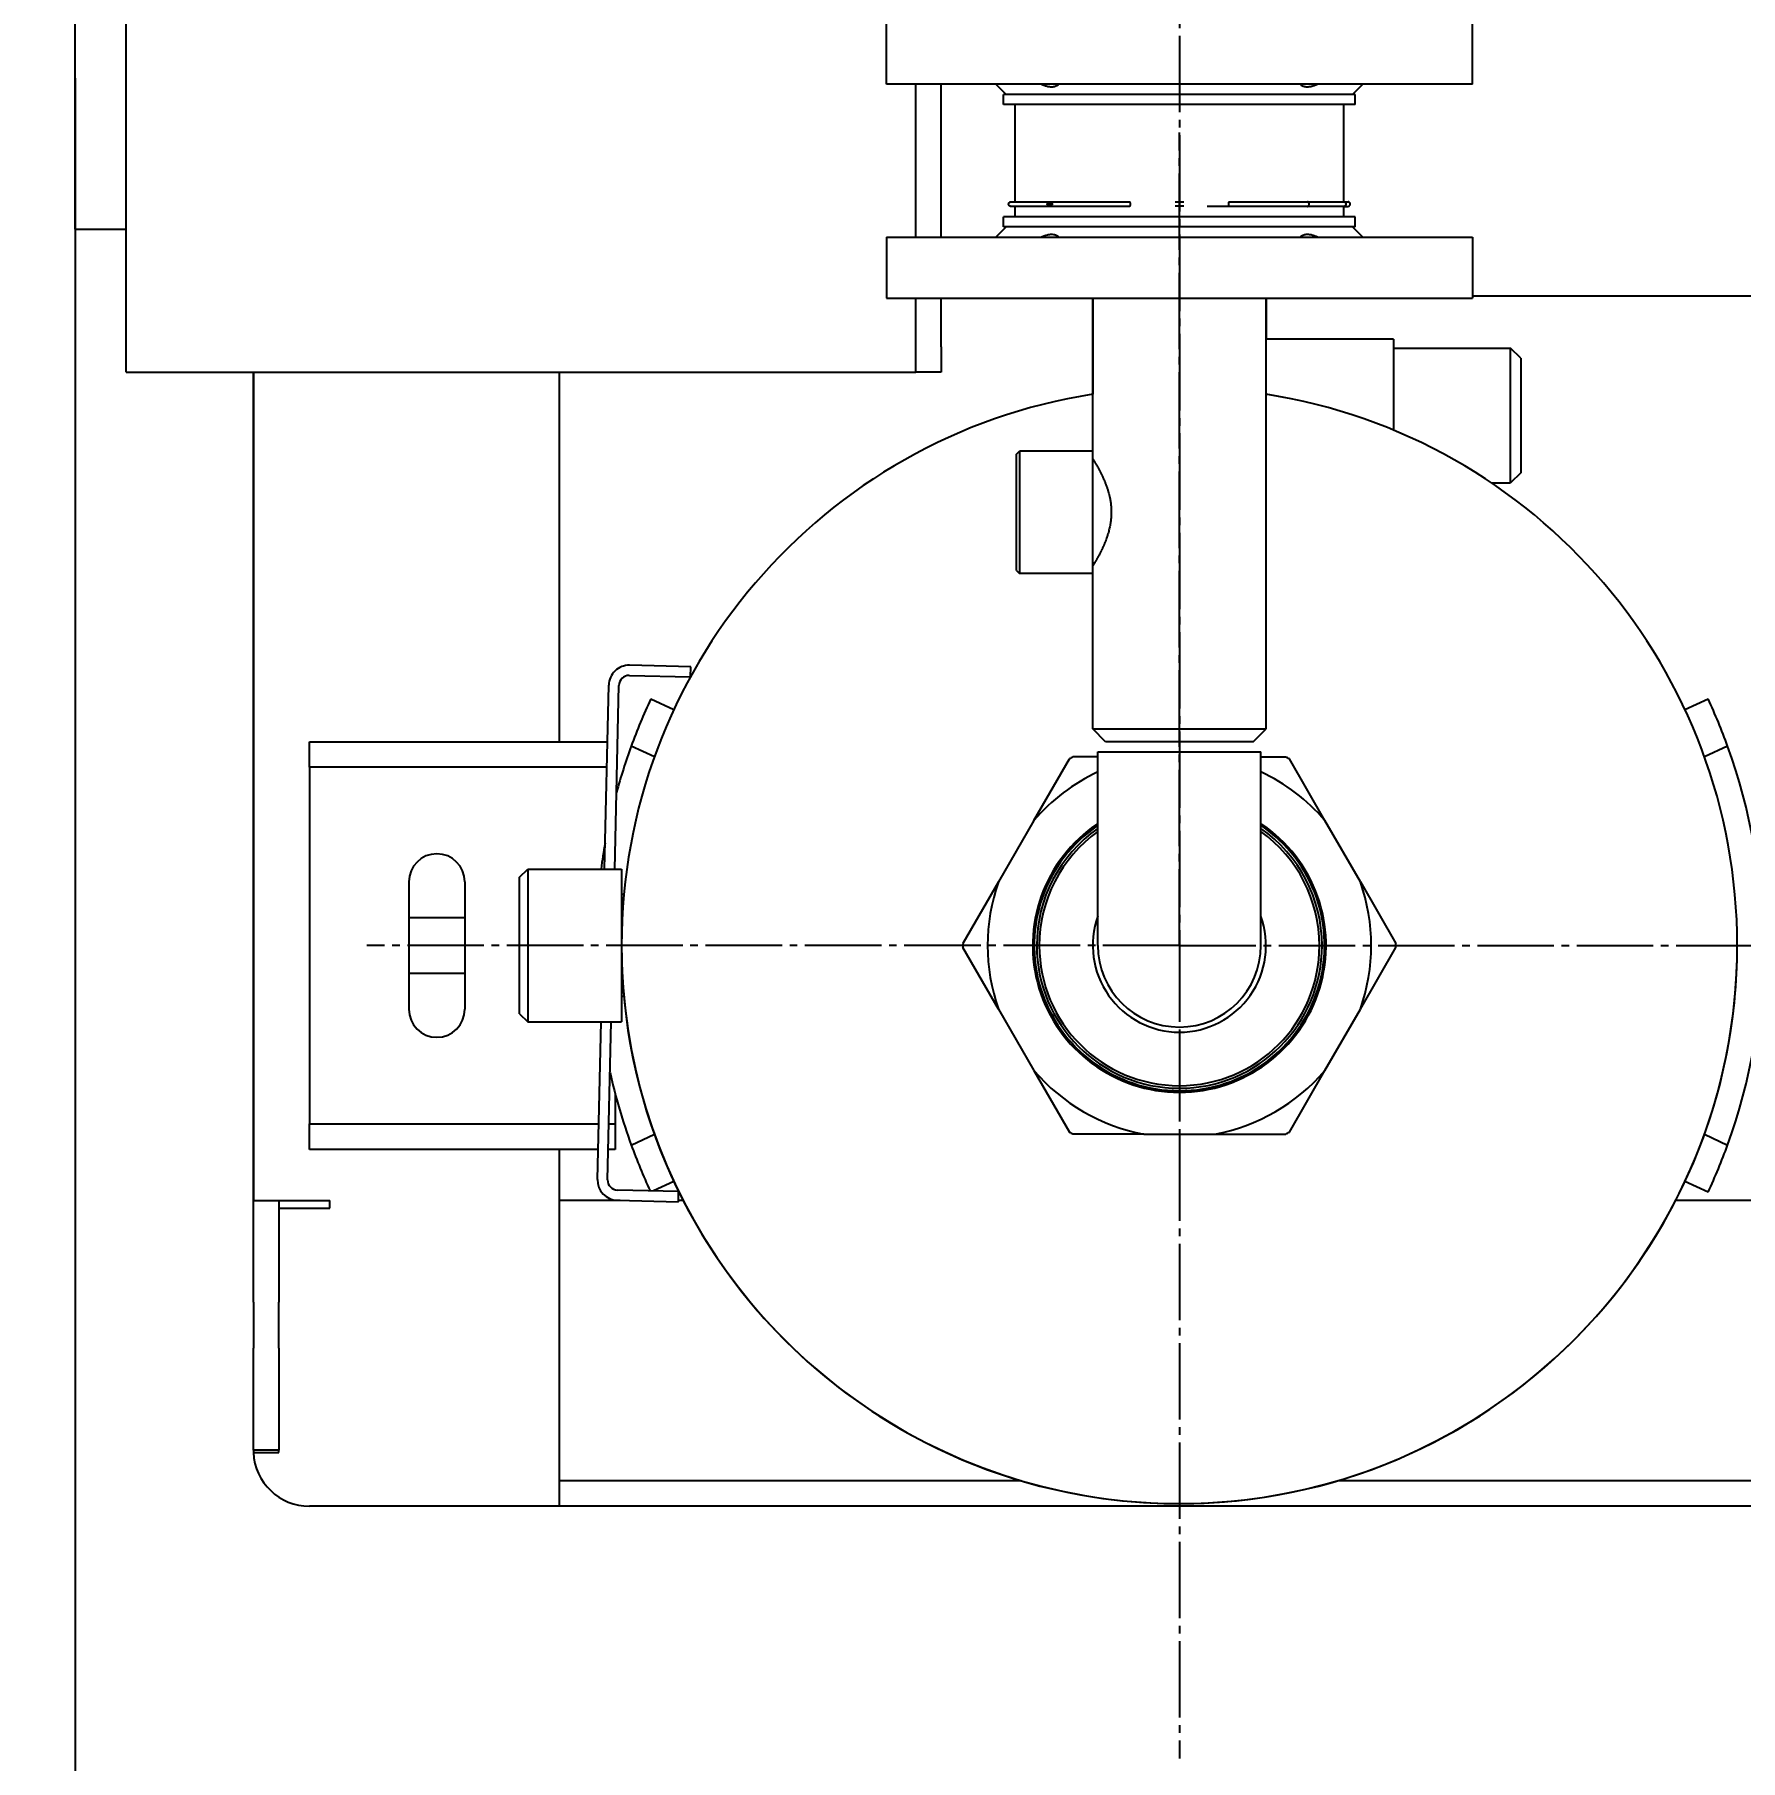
# Model space of a CAD drawing. Header units: millimetres. Extents: x 3795014 to 4300160, y 3869364 to 4016788.
# Drawn here: x 3878250 to 3878584.9, y 4009792.7 to 4010131.3 of the extents above; entities that cross this region are included whole.
import ezdxf

# ---------------------------------------------------------------- set-up
doc = ezdxf.new("R2010")
doc.units = ezdxf.units.MM
doc.linetypes.add('K5LT_AXLED', pattern=[19.5, 15, -1.5, 1.5, -1.5])
doc.linetypes.add('K5LT_BASIC', pattern=[0])
doc.layers.get('Defpoints').update_dxf_attribs({"color": 3})
doc.layers.add('размеры', color=7, linetype='Continuous', lineweight=18)
doc.layers.add('Системный слой', color=7, linetype='Continuous')
doc.styles.add('ВНИПИТЕКСТ', font='isocpeui.ttf')
doc.styles.add('ГОСТ 2.304', font='isocpeur.ttf')
doc.dimstyles.new('СПДС$0', dxfattribs={"dimscale": 100, "dimtxt": 2.5, "dimasz": 2.5, "dimexe": 1.25, "dimexo": 0.004, "dimgap": 1, "dimtad": 1, "dimdec": 0, "dimtxsty": 'ВНИПИТЕКСТ', "dimblk": 'OBLIQUE', "dimcen": 0, "dimdle": 1.25, "dimclrd": 256, "dimclre": 256, "dimclrt": 256, "dimadec": 0, "dimazin": 2, "dimtfac": 1, "dimtdec": 0, "dimtmove": 1, "dimatfit": 3, "dimldrblk": 'NONE', "dimfxl": 1, "dimlwd": -1, "dimlwe": -1, "dimarcsym": 0})

# ---------------------------------------------------------------- blocks, each defined once
blk = doc.blocks.new('_Oblique')
at = {"color": 0, "linetype": 'ByBlock', "lineweight": -2}
blk.add_line((-0.5, -0.5), (0.5, 0.5), dxfattribs=at)
blk = doc.blocks.new('*D123')
at = {"layer": 'Defpoints', "color": 0, "lineweight": 20, "transparency": 16777216}
for p in [(3877757.96, 4010215.33), (3878257.96, 4010154), (3877757.96, 4009038.32)]:
    blk.add_point(p, dxfattribs=at)
at = {"layer": 'размеры', "color": 0, "lineweight": -2, "transparency": 16777216}
for p, q in [((3877757.96, 4010184.08), (3877757.96, 4008975.82)), ((3878257.96, 4010122.75), (3878257.96, 4008975.82)), ((3878357.96, 4009038.32), (3877657.96, 4009038.32))]:
    blk.add_line(p, q, dxfattribs=at)
at = {"layer": 'размеры', "color": 0, "lineweight": -2, "transparency": 16777216, "xscale": 125, "yscale": 125, "zscale": 125, "rotation": 180}
blk.add_blockref('_Oblique', (3877757.96, 4009038.32), dxfattribs=at)
at = {"layer": 'размеры', "color": 0, "lineweight": -2, "transparency": 16777216, "xscale": 125, "yscale": 125, "zscale": 125}
blk.add_blockref('_Oblique', (3878257.96, 4009038.32), dxfattribs=at)
at = {"layer": 'размеры', "color": 0, "transparency": 16777216, "insert": (3878007.96, 4009132.07), "char_height": 125, "attachment_point": 5, "style": 'ГОСТ 2.304'}
blk.add_mtext('\\A1;500', dxfattribs=at)

msp = doc.modelspace()

# ---------------------------------------------------------------- linework, layer by layer
at = {"layer": 'Системный слой', "linetype": 'K5LT_AXLED'}
for p, q in [((3878474.72, 4010462.59), (3878474.72, 4009902.59)), ((3878474.72, 4009952.59), (3878474.72, 4010112.09)), ((3878474.72, 4009952.59), (3878315.22, 4009952.59)), ((3878474.72, 4009952.59), (3878474.72, 4009793.09)), ((3878474.72, 4009952.59), (3878634.22, 4009952.59))]:
    msp.add_line(p, q, dxfattribs=at)
at = {"layer": 'Системный слой', "linetype": 'K5LT_BASIC'}
for p, q in [((3878267.96, 4010065.09), (3878267.96, 4010350.09)), ((3878257.96, 4010093.13), (3878257.96, 4010307.9)), ((3878417.22, 4010121.59), (3878417.22, 4010133.59)), ((3878532.22, 4010121.59), (3878532.22, 4010133.59)), ((3878515.38, 4010121.59), (3878417.22, 4010121.59)), ((3878422.96, 4010091.59), (3878422.96, 4010121.59)), ((3878422.96, 4010091.59), (3878422.96, 4010121.59)), ((3878427.96, 4010091.59), (3878427.96, 4010121.59)), ((3878440.72, 4010119.59), (3878438.72, 4010121.59)), ((3878508.72, 4010119.59), (3878510.72, 4010121.59)), ((3878532.22, 4010121.59), (3878515.38, 4010121.59)), ((3878509.22, 4010119.59), (3878440.22, 4010119.59)), ((3878440.22, 4010117.59), (3878440.22, 4010119.59)), ((3878509.22, 4010117.59), (3878509.22, 4010119.59)), ((3878509.22, 4010117.59), (3878440.22, 4010117.59)), ((3878442.47, 4010098.51), (3878442.47, 4010117.59)), ((3878506.97, 4010098.51), (3878506.97, 4010117.59)), ((3878441.62, 4010098.51), (3878442.42, 4010098.51)), ((3878441.77, 4010097.62), (3878441.64, 4010097.62)), ((3878441.64, 4010097.62), (3878441.64, 4010097.62)), ((3878441.77, 4010097.62), (3878441.64, 4010097.62)), ((3878442.44, 4010097.62), (3878441.65, 4010097.62)), ((3878442.42, 4010098.51), (3878459.78, 4010098.51)), ((3878442.44, 4010097.62), (3878442.44, 4010097.62)), ((3878449.57, 4010097.62), (3878442.44, 4010097.62)), ((3878442.47, 4010095.59), (3878442.47, 4010097.62)), ((3878443.06, 4010098.51), (3878443.13, 4010098.51)), ((3878459.79, 4010097.62), (3878449.57, 4010097.62)), ((3878457.96, 4010098.51), (3878459.78, 4010098.51)), ((3878459.78, 4010098.51), (3878464.95, 4010098.51)), ((3878464.94, 4010097.62), (3878459.79, 4010097.62)), ((3878459.79, 4010097.62), (3878459.79, 4010097.62)), ((3878473.86, 4010098.51), (3878475.59, 4010098.51)), ((3878475.59, 4010097.64), (3878473.86, 4010097.64)), ((3878484.51, 4010097.62), (3878480.15, 4010097.62)), ((3878484.5, 4010098.51), (3878489.66, 4010098.51)), ((3878489.65, 4010097.62), (3878484.51, 4010097.62)), ((3878499.87, 4010097.62), (3878489.65, 4010097.62)), ((3878489.66, 4010098.51), (3878499.89, 4010098.51)), ((3878507.01, 4010097.62), (3878499.87, 4010097.62)), ((3878499.89, 4010098.51), (3878507.03, 4010098.51)), ((3878506.97, 4010097.62), (3878507.01, 4010097.62)), ((3878506.97, 4010095.59), (3878506.97, 4010097.62)), ((3878507.01, 4010097.62), (3878507.8, 4010097.62)), ((3878507.01, 4010097.62), (3878507.01, 4010097.62)), ((3878507.03, 4010098.51), (3878507.83, 4010098.51)), ((3878507.68, 4010097.62), (3878507.8, 4010097.62)), ((3878507.68, 4010097.62), (3878507.8, 4010097.62)), ((3878507.79, 4010097.62), (3878507.8, 4010097.62)), ((3878507.83, 4010098.51), (3878507.83, 4010098.51)), ((3878509.22, 4010095.59), (3878440.22, 4010095.59)), ((3878440.22, 4010093.59), (3878440.22, 4010095.59)), ((3878509.22, 4010093.59), (3878509.22, 4010095.59)), ((3878257.96, 4010093.13), (3878267.96, 4010093.13)), ((3878417.22, 4010091.59), (3878417.22, 4010079.59)), ((3878417.22, 4010091.59), (3878434.06, 4010091.59)), ((3878434.06, 4010091.59), (3878532.22, 4010091.59)), ((3878440.72, 4010093.59), (3878438.72, 4010091.59)), ((3878509.22, 4010093.59), (3878440.22, 4010093.59)), ((3878508.72, 4010093.59), (3878510.72, 4010091.59)), ((3878532.22, 4010091.59), (3878532.22, 4010079.59)), ((3878417.22, 4010079.59), (3878434.06, 4010079.59)), ((3878422.96, 4010065.09), (3878422.96, 4010079.59)), ((3878422.96, 4010070.09), (3878422.96, 4010079.59)), ((3878427.96, 4010070.09), (3878427.96, 4010079.59)), ((3878434.06, 4010079.59), (3878532.22, 4010079.59)), ((3878457.72, 4010079.59), (3878457.72, 4010060.76)), ((3878457.72, 4010049.59), (3878457.72, 4010079.59)), ((3878491.72, 4010079.59), (3878491.72, 4010071.59)), ((3878491.72, 4009995.09), (3878491.72, 4010079.59)), ((3878532.22, 4010080.09), (3878596.96, 4010080.09)), ((3878516.72, 4010071.59), (3878491.72, 4010071.59)), ((3878491.72, 4010060.76), (3878491.72, 4010071.59)), ((3878516.72, 4010071.59), (3878516.72, 4010053.72)), ((3878427.96, 4010070.09), (3878427.96, 4010065.09)), ((3878516.72, 4010069.81), (3878539.72, 4010069.81)), ((3878541.72, 4010067.81), (3878539.72, 4010069.81)), ((3878539.72, 4010044.38), (3878539.72, 4010069.81)), ((3878541.72, 4010067.81), (3878541.72, 4010046.23)), ((3878267.96, 4010065.09), (3878422.96, 4010065.09)), ((3878292.96, 4009902.59), (3878292.96, 4010065.09)), ((3878292.96, 4010065.09), (3878292.96, 4009902.59)), ((3878352.96, 4010065.09), (3878352.96, 4009992.59)), ((3878427.96, 4010065.09), (3878422.96, 4010065.09)), ((3878442.72, 4010048.99), (3878443.32, 4010049.59)), ((3878442.72, 4010038.69), (3878442.72, 4010048.99)), ((3878457.72, 4010049.59), (3878443.32, 4010049.59)), ((3878443.32, 4010049.59), (3878443.32, 4010038.75)), ((3878457.72, 4010038.75), (3878457.72, 4010049.59)), ((3878458.03, 4010047.59), (3878457.72, 4010047.59)), ((3878541.72, 4010045.37), (3878539.72, 4010043.37)), ((3878539.72, 4010043.37), (3878539.72, 4010044.38)), ((3878541.72, 4010046.23), (3878541.72, 4010045.37)), ((3878535.96, 4010043.37), (3878539.72, 4010043.37)), ((3878442.72, 4010026.19), (3878442.72, 4010038.69)), ((3878443.32, 4010038.75), (3878443.32, 4010025.59)), ((3878457.72, 4010025.59), (3878457.72, 4010038.75)), ((3878458.03, 4010027.59), (3878457.72, 4010027.59)), ((3878442.72, 4010026.19), (3878443.32, 4010025.59)), ((3878457.72, 4010025.59), (3878443.32, 4010025.59)), ((3878457.72, 4009995.09), (3878457.72, 4010025.59)), ((3878378.79, 4010007.3), (3878366.79, 4010007.58)), ((3878378.75, 4010005.3), (3878378.79, 4010007.3)), ((3878361.88, 4009967.59), (3878362.7, 4010003.67)), ((3878363.88, 4009967.59), (3878364.7, 4010003.62)), ((3878366.75, 4010005.58), (3878378.75, 4010005.3)), ((3878370.95, 4010000.98), (3878375.48, 4009998.87)), ((3878573.96, 4009998.87), (3878578.5, 4010000.98)), ((3878460.22, 4009992.59), (3878457.72, 4009995.09)), ((3878457.72, 4009995.09), (3878491.72, 4009995.09)), ((3878489.22, 4009992.59), (3878491.72, 4009995.09)), ((3878303.96, 4009987.59), (3878303.96, 4009992.59)), ((3878303.96, 4009992.59), (3878362.45, 4009992.59)), ((3878371.67, 4009989.61), (3878367.12, 4009991.73)), ((3878458.72, 4009989.59), (3878453.81, 4009989.59)), ((3878458.72, 4009990.09), (3878458.72, 4009990.59)), ((3878458.72, 4009990.59), (3878490.72, 4009990.59)), ((3878458.72, 4009952.59), (3878458.72, 4009990.09)), ((3878489.22, 4009992.59), (3878460.22, 4009992.59)), ((3878490.72, 4009990.09), (3878490.72, 4009990.59)), ((3878490.72, 4009952.59), (3878490.72, 4009990.09)), ((3878490.72, 4009989.59), (3878495.63, 4009989.59)), ((3878582.33, 4009991.73), (3878577.78, 4009989.61)), ((3878303.96, 4009987.59), (3878303.96, 4009981.59)), ((3878362.34, 4009987.59), (3878303.96, 4009987.59)), ((3878446.16, 4009977.12), (3878453.14, 4009989.2)), ((3878503.28, 4009977.12), (3878496.31, 4009989.2)), ((3878303.96, 4009981.59), (3878303.96, 4009923.59)), ((3878446.16, 4009977.12), (3878439.2, 4009965.06)), ((3878510.25, 4009965.06), (3878503.28, 4009977.12)), ((3878345.22, 4009965.99), (3878346.82, 4009967.59)), ((3878345.22, 4009963.42), (3878345.22, 4009965.99)), ((3878346.82, 4009967.59), (3878365.22, 4009967.59)), ((3878346.82, 4009967.59), (3878346.82, 4009964.71)), ((3878365.22, 4009967.59), (3878365.22, 4009964.71)), ((3878323.46, 4009965.09), (3878323.46, 4009940.09)), ((3878334.46, 4009965.09), (3878334.46, 4009940.09)), ((3878345.22, 4009939.19), (3878345.22, 4009963.42)), ((3878346.82, 4009964.71), (3878346.82, 4009937.59)), ((3878365.22, 4009964.71), (3878365.22, 4009937.59)), ((3878365.68, 4009962.59), (3878365.22, 4009962.59)), ((3878439.2, 4009965.06), (3878432.23, 4009952.98)), ((3878510.25, 4009965.06), (3878517.22, 4009952.98)), ((3878323.46, 4009958.09), (3878334.46, 4009958.09)), ((3878439.2, 4009940.12), (3878432.23, 4009952.2)), ((3878510.25, 4009940.12), (3878517.22, 4009952.2)), ((3878334.46, 4009947.09), (3878323.46, 4009947.09)), ((3878365.68, 4009942.59), (3878365.22, 4009942.59)), ((3878345.22, 4009939.19), (3878346.82, 4009937.59)), ((3878439.2, 4009940.12), (3878446.16, 4009928.06)), ((3878503.28, 4009928.06), (3878510.25, 4009940.12)), ((3878346.82, 4009937.59), (3878365.22, 4009937.59)), ((3878360.48, 4009906.69), (3878361.19, 4009937.59)), ((3878362.48, 4009906.65), (3878363.19, 4009937.59)), ((3878446.16, 4009928.06), (3878453.14, 4009915.98)), ((3878496.31, 4009915.98), (3878503.28, 4009928.06)), ((3878303.96, 4009923.59), (3878303.96, 4009917.59)), ((3878363.96, 4009923.59), (3878363.96, 4009917.59)), ((3878303.96, 4009912.59), (3878303.96, 4009917.59)), ((3878303.96, 4009917.59), (3878360.73, 4009917.59)), ((3878362.73, 4009917.59), (3878363.96, 4009917.59)), ((3878363.96, 4009917.59), (3878363.96, 4009912.59)), ((3878367.12, 4009913.45), (3878371.67, 4009915.57)), ((3878467.76, 4009915.59), (3878453.81, 4009915.59)), ((3878467.76, 4009915.59), (3878481.69, 4009915.59)), ((3878481.69, 4009915.59), (3878495.63, 4009915.59)), ((3878577.78, 4009915.57), (3878582.33, 4009913.45)), ((3878360.62, 4009912.59), (3878303.96, 4009912.59)), ((3878352.96, 4009912.59), (3878352.96, 4009842.59)), ((3878363.96, 4009912.59), (3878362.62, 4009912.59)), ((3878376.43, 4009904.33), (3878364.44, 4009904.6)), ((3878375.48, 4009906.31), (3878371.47, 4009904.44)), ((3878578.5, 4009904.2), (3878573.96, 4009906.31)), ((3878292.96, 4009882.59), (3878292.96, 4009902.59)), ((3878292.96, 4009902.59), (3878297.96, 4009902.59)), ((3878292.96, 4009902.59), (3878303.96, 4009902.59)), ((3878297.96, 4009902.59), (3878297.96, 4009882.59)), ((3878303.96, 4009902.59), (3878307.96, 4009902.59)), ((3878307.96, 4009901.09), (3878307.96, 4009902.59)), ((3878364.93, 4009902.59), (3878352.96, 4009902.59)), ((3878364.39, 4009902.6), (3878376.39, 4009902.33)), ((3878376.39, 4009902.33), (3878376.43, 4009904.33)), ((3878377.31, 4009902.59), (3878376.39, 4009902.59)), ((3878596.96, 4009902.59), (3878572.14, 4009902.59)), ((3878297.96, 4009901.09), (3878307.96, 4009901.09)), ((3878292.96, 4009882.59), (3878292.96, 4009873.59)), ((3878297.96, 4009873.59), (3878297.96, 4009882.59)), ((3878292.96, 4009853.59), (3878292.96, 4009873.59)), ((3878297.96, 4009873.59), (3878297.96, 4009853.59)), ((3878297.96, 4009853.59), (3878292.96, 4009853.59)), ((3878292.96, 4009853.09), (3878297.96, 4009853.09)), ((3878297.96, 4009853.09), (3878297.96, 4009853.59)), ((3878443.65, 4009847.59), (3878352.96, 4009847.59)), ((3878596.96, 4009847.59), (3878505.79, 4009847.59)), ((3878352.96, 4009842.59), (3878303.95, 4009842.59)), ((3878596.96, 4009842.59), (3878352.96, 4009842.59))]:
    msp.add_line(p, q, dxfattribs=at)
for centre, radius, start, end in [((3878474.72, 4009952.59), 109.5, 98.9325, 180), ((3878474.72, 4009952.59), 109.5, 98.9314, 180), ((3878474.72, 4009952.59), 109.5, 0, 81.0694), ((3878474.72, 4009952.59), 109.5, 0, 81.0686), ((3878366.7, 4010003.58), 4, 88.6884, 178.6884), ((3878366.7, 4010003.58), 2, 88.6884, 178.6884), ((3878474.72, 4009952.59), 114.5, 155, 160.0104), ((3878474.72, 4009952.59), 114.5, 19.9896, 25), ((3878474.72, 4009952.59), 114.5, 160.0104, 164.8147), ((3878474.72, 4009952.59), 42.5, 119.4729, 120.5271), ((3878474.72, 4009952.59), 42.5, 59.4729, 60.5271), ((3878474.72, 4009952.59), 114.5, 340.0104, 19.9896), ((3878474.72, 4009952.59), 37.65, 115.1484, 139.3359), ((3878474.72, 4009952.59), 37.65, 40.6641, 64.8516), ((3878474.72, 4009952.59), 28.8, 123.749, 270), ((3878474.72, 4009952.59), 28.5, 124.1529, 270), ((3878474.72, 4009952.59), 28.8, 270, 56.251), ((3878474.72, 4009952.59), 28.5, 270, 55.8471), ((3878474.72, 4009952.59), 114.5, 169.913, 172.4724), ((3878474.72, 4009952.59), 28, 124.8499, 180), ((3878474.72, 4009952.59), 27.5, 125.5785, 180), ((3878474.72, 4009952.59), 28, 0, 55.1501), ((3878474.72, 4009952.59), 27.5, 0, 54.4215), ((3878328.96, 4009965.09), 5.5, 0, 180), ((3878474.72, 4009952.59), 37.65, 160.6641, 199.3359), ((3878474.72, 4009952.59), 37.65, 340.6641, 19.3359), ((3878474.72, 4009952.59), 17, 160.2501, 270), ((3878474.72, 4009952.59), 17, 270, 19.7499), ((3878474.72, 4009952.59), 109.5, 180, 270), ((3878474.72, 4009952.59), 109.5, 180, 314.4767), ((3878474.72, 4009952.59), 42.5, 179.4729, 180.5271), ((3878474.72, 4009952.59), 28, 180, 270), ((3878474.72, 4009952.59), 27.5, 180, 0), ((3878474.72, 4009952.59), 16, 180, 270), ((3878474.72, 4009952.59), 109.5, 270, 0), ((3878474.72, 4009952.59), 28, 270, 0), ((3878474.72, 4009952.59), 16, 270, 0), ((3878474.72, 4009952.59), 42.5, 359.4729, 0.5271), ((3878474.72, 4009952.59), 109.5, 315.5233, 0), ((3878328.96, 4009940.09), 5.5, 180, 0), ((3878474.72, 4009952.59), 114.5, 192.5621, 199.9896), ((3878474.72, 4009952.59), 37.65, 220.6641, 259.3359), ((3878474.72, 4009952.59), 37.65, 280.6641, 319.3359), ((3878474.72, 4009952.59), 42.5, 239.4729, 240.5271), ((3878474.72, 4009952.59), 42.5, 299.4729, 300.5271), ((3878474.72, 4009952.59), 114.5, 199.9896, 204.8592), ((3878474.72, 4009952.59), 114.5, 335, 340.0104), ((3878364.48, 4009906.6), 4, 178.6884, 268.6884), ((3878364.48, 4009906.6), 2, 178.6884, 268.6884), ((3878474.72, 4009952.59), 109.5, 314.4767, 315.5233), ((3878303.96, 4009853.59), 11, 180, 182.6053), ((3878303.95, 4009853.59), 11, 182.6053, 270)]:
    msp.add_arc(centre, radius, start, end, dxfattribs=at)
for points, knots in [([(3878447.63, 4010121.59), (3878447.8, 4010121.52), (3878448.08, 4010121.4), (3878448.39, 4010121.3), (3878448.65, 4010121.23), (3878448.88, 4010121.17), (3878449.12, 4010121.13), (3878449.29, 4010121.11), (3878449.46, 4010121.09), (3878449.66, 4010121.09), (3878449.9, 4010121.1), (3878450.12, 4010121.13), (3878450.37, 4010121.2), (3878450.59, 4010121.29), (3878450.82, 4010121.42), (3878450.94, 4010121.52), (3878451.01, 4010121.59)], [0, 0, 0, 0, 2.010891, 3.419532, 3.869007, 5.182591, 6.436364, 6.893498, 7.528237, 8.756118, 9.821913, 11.043777, 12.244387, 14.03413, 15.224534, 17, 17, 17, 17]), ([(3878498.43, 4010121.59), (3878498.5, 4010121.53), (3878498.64, 4010121.41), (3878498.88, 4010121.28), (3878499.13, 4010121.18), (3878499.44, 4010121.11), (3878499.68, 4010121.09), (3878499.83, 4010121.09)], [0, 0, 0, 0, 1.6829, 3.237265, 4.604906, 5.976998, 8, 8, 8, 8]), ([(3878499.83, 4010121.09), (3878499.94, 4010121.09), (3878500.12, 4010121.1), (3878500.4, 4010121.14), (3878500.57, 4010121.17), (3878500.83, 4010121.23), (3878501.22, 4010121.34), (3878501.59, 4010121.49), (3878501.81, 4010121.59)], [0, 0, 0, 0, 1.816792, 2.587247, 3.910533, 4.181604, 6.182956, 9, 9, 9, 9]), ([(3878441.2, 4010098.06), (3878441.2, 4010098.06), (3878441.2, 4010098.06), (3878441.2, 4010098.06), (3878441.2, 4010098.07), (3878441.2, 4010098.07), (3878441.2, 4010098.07), (3878441.2, 4010098.07), (3878441.2, 4010098.07), (3878441.2, 4010098.08), (3878441.2, 4010098.08), (3878441.2, 4010098.1), (3878441.2, 4010098.11), (3878441.21, 4010098.13), (3878441.21, 4010098.14), (3878441.22, 4010098.18), (3878441.22, 4010098.19), (3878441.23, 4010098.22), (3878441.24, 4010098.24), (3878441.25, 4010098.27), (3878441.26, 4010098.29), (3878441.28, 4010098.32), (3878441.29, 4010098.33), (3878441.32, 4010098.36), (3878441.33, 4010098.38), (3878441.36, 4010098.4), (3878441.38, 4010098.42), (3878441.41, 4010098.44), (3878441.43, 4010098.45), (3878441.46, 4010098.47), (3878441.48, 4010098.48), (3878441.52, 4010098.49), (3878441.55, 4010098.5), (3878441.58, 4010098.5), (3878441.6, 4010098.5), (3878441.62, 4010098.51)], [0.00001, 0.00001, 0.00001, 0.00001, 0.004333, 0.004333, 0.060703, 0.060703, 0.121425, 0.121425, 0.242869, 0.242869, 0.485759, 0.485759, 0.971537, 0.971537, 1.882241, 1.882241, 2.841755, 2.841755, 3.849818, 3.849818, 4.905475, 4.905475, 6.006927, 6.006927, 7.151316, 7.151316, 8.33458, 8.33458, 9.551208, 9.551208, 10.794826, 10.794826, 12.057721, 12.057721, 13, 13, 13, 13]), ([(3878441.2, 4010098.06), (3878441.2, 4010098.06), (3878441.2, 4010098.06), (3878441.2, 4010098.06), (3878441.2, 4010098.07), (3878441.2, 4010098.07), (3878441.2, 4010098.07), (3878441.2, 4010098.07), (3878441.2, 4010098.07), (3878441.2, 4010098.08), (3878441.2, 4010098.08), (3878441.2, 4010098.1), (3878441.2, 4010098.11), (3878441.21, 4010098.13), (3878441.21, 4010098.14), (3878441.22, 4010098.17), (3878441.22, 4010098.19), (3878441.22, 4010098.21), (3878441.22, 4010098.21), (3878441.23, 4010098.21)], [0.000014, 0.000014, 0.000014, 0.000014, 0.004333, 0.004333, 0.060553, 0.060553, 0.121133, 0.121133, 0.242294, 0.242294, 0.484616, 0.484616, 0.96926, 0.96926, 1.870517, 1.870517, 2.817545, 2.817545, 2.839741, 2.839741, 2.839741, 2.839741]), ([(3878441.64, 4010097.62), (3878441.62, 4010097.62), (3878441.6, 4010097.62), (3878441.55, 4010097.63), (3878441.53, 4010097.64), (3878441.48, 4010097.65), (3878441.46, 4010097.66), (3878441.42, 4010097.68), (3878441.4, 4010097.69), (3878441.36, 4010097.72), (3878441.34, 4010097.74), (3878441.31, 4010097.77), (3878441.3, 4010097.79), (3878441.27, 4010097.82), (3878441.26, 4010097.84), (3878441.24, 4010097.88), (3878441.23, 4010097.9), (3878441.22, 4010097.93), (3878441.22, 4010097.95), (3878441.21, 4010097.99), (3878441.2, 4010098), (3878441.2, 4010098.04), (3878441.2, 4010098.05), (3878441.2, 4010098.06)], [11.500322, 11.500322, 11.500322, 11.500322, 12.610866, 12.610866, 13.820362, 13.820362, 15.01469, 15.01469, 16.185074, 16.185074, 17.322872, 17.322872, 18.420931, 18.420931, 19.473559, 19.473559, 20.476546, 20.476546, 21.427097, 21.427097, 22.323703, 22.323703, 23, 23, 23, 23]), ([(3878441.64, 4010097.62), (3878441.64, 4010097.62), (3878441.64, 4010097.62), (3878441.61, 4010097.62), (3878441.59, 4010097.62), (3878441.54, 4010097.63), (3878441.52, 4010097.64), (3878441.47, 4010097.66), (3878441.45, 4010097.67), (3878441.41, 4010097.69), (3878441.39, 4010097.7), (3878441.35, 4010097.73), (3878441.34, 4010097.75), (3878441.3, 4010097.78), (3878441.29, 4010097.8), (3878441.27, 4010097.83), (3878441.26, 4010097.85), (3878441.24, 4010097.89), (3878441.23, 4010097.91), (3878441.22, 4010097.94), (3878441.21, 4010097.96), (3878441.21, 4010098), (3878441.2, 4010098.02), (3878441.2, 4010098.04), (3878441.2, 4010098.05), (3878441.2, 4010098.06)], [11.510701, 11.510701, 11.510701, 11.510701, 11.60107, 11.60107, 12.823162, 12.823162, 14.035612, 14.035612, 15.228186, 15.228186, 16.393085, 16.393085, 17.52738, 17.52738, 18.622959, 18.622959, 19.673181, 19.673181, 20.673053, 20.673053, 21.619265, 21.619265, 22.510078, 22.510078, 22.999997, 22.999997, 22.999997, 22.999997]), ([(3878448.71, 4010098.06), (3878448.71, 4010098.06), (3878448.71, 4010098.06), (3878448.71, 4010098.07), (3878448.71, 4010098.07), (3878448.71, 4010098.07), (3878448.71, 4010098.07), (3878448.71, 4010098.07), (3878448.71, 4010098.07), (3878448.71, 4010098.07), (3878448.71, 4010098.07), (3878448.71, 4010098.07), (3878448.71, 4010098.07), (3878448.71, 4010098.08), (3878448.71, 4010098.08), (3878448.71, 4010098.08), (3878448.71, 4010098.08), (3878448.72, 4010098.08), (3878448.72, 4010098.08), (3878448.72, 4010098.08), (3878448.72, 4010098.08), (3878448.72, 4010098.09), (3878448.73, 4010098.08), (3878448.73, 4010098.08), (3878448.73, 4010098.09), (3878448.74, 4010098.09), (3878448.74, 4010098.09), (3878448.74, 4010098.1), (3878448.75, 4010098.1), (3878448.75, 4010098.1), (3878448.76, 4010098.1), (3878448.77, 4010098.1), (3878448.77, 4010098.11), (3878448.79, 4010098.11), (3878448.79, 4010098.11), (3878448.81, 4010098.11), (3878448.82, 4010098.12), (3878448.83, 4010098.12), (3878448.83, 4010098.12), (3878448.83, 4010098.12), (3878448.83, 4010098.12), (3878448.83, 4010098.12), (3878448.83, 4010098.12), (3878448.83, 4010098.12), (3878448.83, 4010098.12), (3878448.83, 4010098.12), (3878448.83, 4010098.12), (3878448.84, 4010098.12), (3878448.84, 4010098.12), (3878448.84, 4010098.12), (3878448.84, 4010098.12), (3878448.84, 4010098.12), (3878448.84, 4010098.12), (3878448.84, 4010098.12), (3878448.84, 4010098.12), (3878448.84, 4010098.12), (3878448.84, 4010098.12), (3878448.84, 4010098.12), (3878448.84, 4010098.12), (3878448.84, 4010098.12), (3878448.84, 4010098.12), (3878448.84, 4010098.12), (3878448.84, 4010098.12), (3878448.84, 4010098.12), (3878448.84, 4010098.12), (3878448.84, 4010098.12), (3878448.84, 4010098.12), (3878448.84, 4010098.12), (3878448.84, 4010098.12), (3878448.84, 4010098.12), (3878448.84, 4010098.12), (3878448.85, 4010098.12), (3878448.85, 4010098.12), (3878448.85, 4010098.12), (3878448.86, 4010098.12), (3878448.87, 4010098.13), (3878448.88, 4010098.13), (3878448.9, 4010098.13), (3878448.91, 4010098.13), (3878448.94, 4010098.13), (3878448.95, 4010098.14), (3878448.96, 4010098.14), (3878448.96, 4010098.14), (3878448.96, 4010098.14), (3878448.96, 4010098.14), (3878448.96, 4010098.14), (3878448.97, 4010098.14), (3878448.97, 4010098.14), (3878448.97, 4010098.14), (3878448.97, 4010098.14), (3878448.97, 4010098.14), (3878448.98, 4010098.14), (3878448.98, 4010098.14), (3878448.98, 4010098.14), (3878448.98, 4010098.14), (3878448.99, 4010098.14), (3878448.99, 4010098.14), (3878448.99, 4010098.14), (3878448.99, 4010098.14), (3878448.99, 4010098.14), (3878449, 4010098.14), (3878449.01, 4010098.14), (3878449.01, 4010098.14), (3878449.03, 4010098.14), (3878449.04, 4010098.14), (3878449.08, 4010098.15), (3878449.1, 4010098.15), (3878449.17, 4010098.15), (3878449.22, 4010098.15), (3878449.27, 4010098.15)], [0, 0, 0, 0, 0.006619, 0.006619, 0.013268, 0.013268, 0.020076, 0.020076, 0.027165, 0.027165, 0.03466, 0.03466, 0.042685, 0.042685, 0.051369, 0.051369, 0.060847, 0.060847, 0.07126, 0.07126, 0.082762, 0.082762, 0.095521, 0.095521, 0.10972, 0.10972, 0.125562, 0.125562, 0.142646, 0.142646, 0.161773, 0.161773, 0.183212, 0.183212, 0.207086, 0.207086, 0.233774, 0.233774, 0.242266, 0.242266, 0.242422, 0.242422, 0.242734, 0.242734, 0.243359, 0.243359, 0.244609, 0.244609, 0.246972, 0.246972, 0.248103, 0.248103, 0.248822, 0.248822, 0.249343, 0.249343, 0.249751, 0.249751, 0.250082, 0.250082, 0.250242, 0.250242, 0.250561, 0.250561, 0.2512, 0.2512, 0.252479, 0.252479, 0.255036, 0.255036, 0.260151, 0.260151, 0.27038, 0.27038, 0.290838, 0.290838, 0.331753, 0.331753, 0.413585, 0.413585, 0.469063, 0.469063, 0.469688, 0.469688, 0.470938, 0.470938, 0.473438, 0.473438, 0.478438, 0.478438, 0.488438, 0.488438, 0.498467, 0.498467, 0.503785, 0.503785, 0.507883, 0.507883, 0.516078, 0.516078, 0.532469, 0.532469, 0.56525, 0.56525, 0.630812, 0.630812, 0.761936, 0.761936, 1, 1, 1, 1]), ([(3878449.27, 4010097.98), (3878449.19, 4010097.98), (3878449.12, 4010097.98), (3878449.03, 4010097.99), (3878449.02, 4010097.99), (3878449, 4010097.99), (3878449, 4010097.99), (3878449, 4010097.99), (3878449, 4010097.99), (3878449, 4010097.99), (3878449, 4010097.99), (3878449, 4010097.99), (3878448.99, 4010097.99), (3878448.99, 4010097.99), (3878448.99, 4010097.99), (3878448.99, 4010097.99), (3878448.99, 4010097.99), (3878448.98, 4010097.99), (3878448.98, 4010097.99), (3878448.98, 4010097.99), (3878448.98, 4010097.99), (3878448.98, 4010097.99), (3878448.98, 4010097.99), (3878448.98, 4010097.99), (3878448.98, 4010097.99), (3878448.97, 4010097.99), (3878448.97, 4010097.99), (3878448.96, 4010097.99), (3878448.96, 4010097.99), (3878448.94, 4010097.99), (3878448.93, 4010098), (3878448.9, 4010098), (3878448.88, 4010098), (3878448.86, 4010098.01), (3878448.85, 4010098.01), (3878448.84, 4010098.01), (3878448.84, 4010098.01), (3878448.84, 4010098.01), (3878448.84, 4010098.01), (3878448.84, 4010098.01), (3878448.84, 4010098.01), (3878448.84, 4010098.01), (3878448.84, 4010098.01), (3878448.84, 4010098.01), (3878448.84, 4010098.01), (3878448.84, 4010098.01), (3878448.84, 4010098.01), (3878448.84, 4010098.01), (3878448.84, 4010098.01), (3878448.84, 4010098.01), (3878448.84, 4010098.01), (3878448.84, 4010098.01), (3878448.84, 4010098.01), (3878448.84, 4010098.01), (3878448.84, 4010098.01), (3878448.84, 4010098.01), (3878448.84, 4010098.01), (3878448.84, 4010098.01), (3878448.84, 4010098.01), (3878448.84, 4010098.01), (3878448.84, 4010098.01), (3878448.84, 4010098.01), (3878448.84, 4010098.01), (3878448.84, 4010098.01), (3878448.84, 4010098.01), (3878448.84, 4010098.01), (3878448.84, 4010098.01), (3878448.84, 4010098.01), (3878448.84, 4010098.01), (3878448.84, 4010098.01), (3878448.84, 4010098.01), (3878448.84, 4010098.01), (3878448.84, 4010098.01), (3878448.83, 4010098.01), (3878448.83, 4010098.01), (3878448.82, 4010098.01), (3878448.82, 4010098.01), (3878448.81, 4010098.02), (3878448.8, 4010098.02), (3878448.79, 4010098.02), (3878448.78, 4010098.02), (3878448.77, 4010098.03), (3878448.76, 4010098.03), (3878448.75, 4010098.03), (3878448.75, 4010098.03), (3878448.74, 4010098.04), (3878448.74, 4010098.04), (3878448.73, 4010098.04), (3878448.73, 4010098.04), (3878448.72, 4010098.05), (3878448.72, 4010098.05), (3878448.72, 4010098.05), (3878448.72, 4010098.05), (3878448.72, 4010098.05), (3878448.72, 4010098.05), (3878448.72, 4010098.06), (3878448.72, 4010098.06), (3878448.71, 4010098.06), (3878448.72, 4010098.06), (3878448.71, 4010098.06), (3878448.71, 4010098.06), (3878448.71, 4010098.06), (3878448.71, 4010098.06), (3878448.71, 4010098.06), (3878448.71, 4010098.06), (3878448.71, 4010098.06), (3878448.71, 4010098.06), (3878448.71, 4010098.06)], [0, 0, 0, 0, 0.375625, 0.375625, 0.469063, 0.469063, 0.469688, 0.469688, 0.470938, 0.470938, 0.473438, 0.473438, 0.478438, 0.478438, 0.488438, 0.488438, 0.49706, 0.49706, 0.50125, 0.50125, 0.502813, 0.502813, 0.505938, 0.505938, 0.512188, 0.512188, 0.524688, 0.524688, 0.549688, 0.549688, 0.599688, 0.599688, 0.699688, 0.699688, 0.742266, 0.742266, 0.742422, 0.742422, 0.742734, 0.742734, 0.743262, 0.743262, 0.743866, 0.743866, 0.744644, 0.744644, 0.745912, 0.745912, 0.746545, 0.746545, 0.747112, 0.747112, 0.747622, 0.747622, 0.748111, 0.748111, 0.748597, 0.748597, 0.749088, 0.749088, 0.749589, 0.749589, 0.750106, 0.750106, 0.750291, 0.750291, 0.750659, 0.750659, 0.751397, 0.751397, 0.752872, 0.752872, 0.755822, 0.755822, 0.761723, 0.761723, 0.773524, 0.773524, 0.797127, 0.797127, 0.825468, 0.825468, 0.850336, 0.850336, 0.872185, 0.872185, 0.891413, 0.891413, 0.908372, 0.908372, 0.923378, 0.923378, 0.936711, 0.936711, 0.948624, 0.948624, 0.959352, 0.959352, 0.969112, 0.969112, 0.978109, 0.978109, 0.986542, 0.986542, 0.994606, 0.994606, 1, 1, 1, 1]), ([(3878449.27, 4010098.15), (3878449.27, 4010098.15), (3878449.27, 4010098.15), (3878449.29, 4010098.15), (3878449.29, 4010098.15), (3878449.3, 4010098.15), (3878449.3, 4010098.15), (3878449.3, 4010098.15), (3878449.31, 4010098.15), (3878449.31, 4010098.15), (3878449.31, 4010098.15), (3878449.31, 4010098.15), (3878449.31, 4010098.15), (3878449.31, 4010098.15), (3878449.31, 4010098.15), (3878449.32, 4010098.15), (3878449.32, 4010098.15), (3878449.34, 4010098.15), (3878449.34, 4010098.15), (3878449.37, 4010098.15), (3878449.38, 4010098.15), (3878449.43, 4010098.15), (3878449.46, 4010098.14), (3878449.51, 4010098.14), (3878449.53, 4010098.14), (3878449.55, 4010098.14), (3878449.55, 4010098.14), (3878449.55, 4010098.14), (3878449.55, 4010098.14), (3878449.56, 4010098.14), (3878449.56, 4010098.14), (3878449.56, 4010098.14), (3878449.57, 4010098.14), (3878449.57, 4010098.14), (3878449.57, 4010098.14), (3878449.57, 4010098.14), (3878449.57, 4010098.14), (3878449.57, 4010098.14), (3878449.57, 4010098.14), (3878449.57, 4010098.14), (3878449.57, 4010098.14), (3878449.58, 4010098.14), (3878449.58, 4010098.14), (3878449.58, 4010098.13), (3878449.58, 4010098.13), (3878449.59, 4010098.13), (3878449.6, 4010098.13), (3878449.61, 4010098.13), (3878449.62, 4010098.13), (3878449.65, 4010098.13), (3878449.66, 4010098.12), (3878449.68, 4010098.12), (3878449.69, 4010098.12), (3878449.69, 4010098.12), (3878449.69, 4010098.12), (3878449.69, 4010098.12), (3878449.69, 4010098.12), (3878449.69, 4010098.12), (3878449.69, 4010098.12), (3878449.69, 4010098.12), (3878449.69, 4010098.12), (3878449.69, 4010098.12), (3878449.69, 4010098.12), (3878449.69, 4010098.12), (3878449.69, 4010098.12), (3878449.7, 4010098.12), (3878449.7, 4010098.12), (3878449.7, 4010098.12), (3878449.7, 4010098.12), (3878449.7, 4010098.12), (3878449.7, 4010098.12), (3878449.7, 4010098.12), (3878449.7, 4010098.12), (3878449.7, 4010098.12), (3878449.7, 4010098.12), (3878449.7, 4010098.12), (3878449.7, 4010098.12), (3878449.7, 4010098.12), (3878449.7, 4010098.12), (3878449.7, 4010098.12), (3878449.7, 4010098.12), (3878449.71, 4010098.12), (3878449.71, 4010098.12), (3878449.71, 4010098.11), (3878449.72, 4010098.11), (3878449.73, 4010098.11), (3878449.73, 4010098.11), (3878449.75, 4010098.11), (3878449.75, 4010098.11), (3878449.76, 4010098.1), (3878449.77, 4010098.1), (3878449.78, 4010098.1), (3878449.78, 4010098.09), (3878449.79, 4010098.09), (3878449.79, 4010098.09), (3878449.8, 4010098.09), (3878449.8, 4010098.09), (3878449.81, 4010098.08), (3878449.81, 4010098.08), (3878449.81, 4010098.08), (3878449.81, 4010098.08), (3878449.81, 4010098.08), (3878449.81, 4010098.08), (3878449.82, 4010098.07), (3878449.82, 4010098.07), (3878449.82, 4010098.07), (3878449.82, 4010098.07), (3878449.82, 4010098.07), (3878449.82, 4010098.07), (3878449.82, 4010098.07), (3878449.82, 4010098.07), (3878449.82, 4010098.07), (3878449.82, 4010098.07), (3878449.82, 4010098.07), (3878449.82, 4010098.07), (3878449.82, 4010098.07), (3878449.82, 4010098.07), (3878449.82, 4010098.06), (3878449.82, 4010098.06), (3878449.83, 4010098.06)], [0, 0, 0, 0, 0.020667, 0.020667, 0.0582, 0.0582, 0.063125, 0.063125, 0.064375, 0.064375, 0.066875, 0.066875, 0.071875, 0.071875, 0.081875, 0.081875, 0.101875, 0.101875, 0.141875, 0.141875, 0.221875, 0.221875, 0.381875, 0.381875, 0.500312, 0.500312, 0.503125, 0.503125, 0.50875, 0.50875, 0.517176, 0.517176, 0.531315, 0.531315, 0.531692, 0.531692, 0.532447, 0.532447, 0.533957, 0.533957, 0.536976, 0.536976, 0.543015, 0.543015, 0.555093, 0.555093, 0.579248, 0.579248, 0.627558, 0.627558, 0.724179, 0.724179, 0.750078, 0.750078, 0.750383, 0.750383, 0.750742, 0.750742, 0.751171, 0.751171, 0.751694, 0.751694, 0.752355, 0.752355, 0.753246, 0.753246, 0.754527, 0.754527, 0.756607, 0.756607, 0.757891, 0.757891, 0.758047, 0.758047, 0.758359, 0.758359, 0.758984, 0.758984, 0.760234, 0.760234, 0.762734, 0.762734, 0.767734, 0.767734, 0.777734, 0.777734, 0.797734, 0.797734, 0.823654, 0.823654, 0.846868, 0.846868, 0.86726, 0.86726, 0.885199, 0.885199, 0.900701, 0.900701, 0.915333, 0.915333, 0.928304, 0.928304, 0.939853, 0.939853, 0.950195, 0.950195, 0.959525, 0.959525, 0.968019, 0.968019, 0.975845, 0.975845, 0.983155, 0.983155, 0.990096, 0.990096, 0.996809, 0.996809, 1, 1, 1, 1]), ([(3878449.83, 4010098.06), (3878449.82, 4010098.06), (3878449.82, 4010098.06), (3878449.82, 4010098.06), (3878449.82, 4010098.06), (3878449.82, 4010098.06), (3878449.82, 4010098.06), (3878449.82, 4010098.06), (3878449.82, 4010098.06), (3878449.82, 4010098.06), (3878449.82, 4010098.06), (3878449.82, 4010098.05), (3878449.82, 4010098.05), (3878449.82, 4010098.05), (3878449.82, 4010098.05), (3878449.82, 4010098.05), (3878449.82, 4010098.05), (3878449.82, 4010098.05), (3878449.81, 4010098.05), (3878449.81, 4010098.05), (3878449.81, 4010098.04), (3878449.81, 4010098.04), (3878449.81, 4010098.04), (3878449.8, 4010098.04), (3878449.8, 4010098.04), (3878449.8, 4010098.04), (3878449.79, 4010098.03), (3878449.79, 4010098.03), (3878449.79, 4010098.03), (3878449.78, 4010098.03), (3878449.77, 4010098.03), (3878449.76, 4010098.02), (3878449.76, 4010098.02), (3878449.75, 4010098.02), (3878449.74, 4010098.02), (3878449.73, 4010098.01), (3878449.72, 4010098.01), (3878449.71, 4010098.01), (3878449.7, 4010098.01), (3878449.7, 4010098.01), (3878449.7, 4010098.01), (3878449.7, 4010098.01), (3878449.7, 4010098.01), (3878449.7, 4010098.01), (3878449.7, 4010098.01), (3878449.7, 4010098.01), (3878449.7, 4010098.01), (3878449.7, 4010098.01), (3878449.7, 4010098.01), (3878449.69, 4010098.01), (3878449.69, 4010098.01), (3878449.69, 4010098.01), (3878449.69, 4010098.01), (3878449.69, 4010098.01), (3878449.69, 4010098.01), (3878449.69, 4010098.01), (3878449.69, 4010098.01), (3878449.69, 4010098.01), (3878449.69, 4010098.01), (3878449.69, 4010098.01), (3878449.69, 4010098.01), (3878449.69, 4010098.01), (3878449.69, 4010098.01), (3878449.69, 4010098.01), (3878449.69, 4010098.01), (3878449.69, 4010098.01), (3878449.69, 4010098.01), (3878449.69, 4010098.01), (3878449.69, 4010098.01), (3878449.69, 4010098.01), (3878449.69, 4010098.01), (3878449.69, 4010098.01), (3878449.68, 4010098.01), (3878449.68, 4010098), (3878449.68, 4010098), (3878449.67, 4010098), (3878449.66, 4010098), (3878449.64, 4010098), (3878449.62, 4010098), (3878449.59, 4010097.99), (3878449.58, 4010097.99), (3878449.57, 4010097.99), (3878449.57, 4010097.99), (3878449.57, 4010097.99), (3878449.57, 4010097.99), (3878449.57, 4010097.99), (3878449.57, 4010097.99), (3878449.57, 4010097.99), (3878449.57, 4010097.99), (3878449.56, 4010097.99), (3878449.56, 4010097.99), (3878449.56, 4010097.99), (3878449.55, 4010097.99), (3878449.55, 4010097.99), (3878449.55, 4010097.99), (3878449.55, 4010097.99), (3878449.55, 4010097.99), (3878449.55, 4010097.99), (3878449.55, 4010097.99), (3878449.54, 4010097.99), (3878449.54, 4010097.99), (3878449.54, 4010097.99), (3878449.53, 4010097.99), (3878449.52, 4010097.99), (3878449.51, 4010097.99), (3878449.49, 4010097.98), (3878449.47, 4010097.98), (3878449.42, 4010097.98), (3878449.39, 4010097.98), (3878449.33, 4010097.98), (3878449.3, 4010097.98), (3878449.28, 4010097.98), (3878449.28, 4010097.98), (3878449.28, 4010097.98), (3878449.28, 4010097.98), (3878449.28, 4010097.98), (3878449.27, 4010097.98), (3878449.27, 4010097.98), (3878449.27, 4010097.98), (3878449.27, 4010097.98), (3878449.27, 4010097.98), (3878449.27, 4010097.98), (3878449.27, 4010097.98), (3878449.27, 4010097.98), (3878449.27, 4010097.98), (3878449.27, 4010097.98)], [0, 0, 0, 0, 0.006622, 0.006622, 0.013274, 0.013274, 0.020084, 0.020084, 0.027176, 0.027176, 0.034674, 0.034674, 0.042702, 0.042702, 0.051389, 0.051389, 0.06087, 0.06087, 0.071287, 0.071287, 0.082794, 0.082794, 0.095558, 0.095558, 0.109762, 0.109762, 0.125609, 0.125609, 0.142699, 0.142699, 0.161834, 0.161834, 0.183281, 0.183281, 0.207159, 0.207159, 0.233861, 0.233861, 0.242266, 0.242266, 0.242422, 0.242422, 0.242734, 0.242734, 0.243359, 0.243359, 0.244609, 0.244609, 0.246972, 0.246972, 0.248103, 0.248103, 0.248823, 0.248823, 0.249343, 0.249343, 0.249751, 0.249751, 0.250082, 0.250082, 0.250242, 0.250242, 0.250562, 0.250562, 0.251203, 0.251203, 0.252484, 0.252484, 0.255047, 0.255047, 0.260171, 0.260171, 0.270421, 0.270421, 0.290919, 0.290919, 0.331917, 0.331917, 0.413912, 0.413912, 0.469062, 0.469062, 0.469687, 0.469687, 0.470937, 0.470937, 0.473437, 0.473437, 0.478437, 0.478437, 0.488437, 0.488437, 0.498527, 0.498527, 0.5025, 0.5025, 0.505312, 0.505312, 0.510937, 0.510937, 0.522187, 0.522187, 0.544687, 0.544687, 0.589687, 0.589687, 0.679687, 0.679687, 0.859687, 0.859687, 0.984531, 0.984531, 0.984844, 0.984844, 0.985469, 0.985469, 0.986719, 0.986719, 0.989219, 0.989219, 0.994219, 0.994219, 0.997665, 0.997665, 1, 1, 1, 1]), ([(3878499.87, 4010097.62), (3878499.89, 4010097.62), (3878499.92, 4010097.62), (3878499.97, 4010097.64), (3878500.03, 4010097.68), (3878500.08, 4010097.73), (3878500.13, 4010097.8), (3878500.16, 4010097.87), (3878500.18, 4010097.96), (3878500.19, 4010098.03), (3878500.19, 4010098.06)], [0, 0, 0, 0, 0.873703, 2.299769, 3.717748, 5.136386, 6.524534, 7.881955, 9.19984, 11, 11, 11, 11]), ([(3878507.41, 4010098.06), (3878507.41, 4010098.03), (3878507.4, 4010097.95), (3878507.37, 4010097.86), (3878507.32, 4010097.78), (3878507.26, 4010097.72), (3878507.19, 4010097.67), (3878507.12, 4010097.64), (3878507.05, 4010097.62), (3878507.02, 4010097.62), (3878507.01, 4010097.62)], [0, 0, 0, 0, 1.785615, 3.381786, 4.770249, 6.194319, 7.601306, 9.028293, 10.44909, 11, 11, 11, 11]), ([(3878507.8, 4010097.62), (3878507.83, 4010097.62), (3878507.85, 4010097.62), (3878507.89, 4010097.63), (3878507.92, 4010097.64), (3878507.96, 4010097.65), (3878507.99, 4010097.66), (3878508.03, 4010097.68), (3878508.05, 4010097.69), (3878508.09, 4010097.72), (3878508.1, 4010097.74), (3878508.13, 4010097.77), (3878508.15, 4010097.79), (3878508.17, 4010097.82), (3878508.19, 4010097.84), (3878508.2, 4010097.88), (3878508.21, 4010097.9), (3878508.23, 4010097.93), (3878508.23, 4010097.95), (3878508.24, 4010097.99), (3878508.24, 4010098), (3878508.25, 4010098.04), (3878508.25, 4010098.05), (3878508.25, 4010098.06)], [11.496183, 11.496183, 11.496183, 11.496183, 12.610866, 12.610866, 13.820362, 13.820362, 15.01469, 15.01469, 16.185074, 16.185074, 17.322872, 17.322872, 18.420931, 18.420931, 19.473559, 19.473559, 20.476547, 20.476547, 21.427097, 21.427097, 22.323704, 22.323704, 23, 23, 23, 23]), ([(3878508.25, 4010098.06), (3878508.25, 4010098.08), (3878508.24, 4010098.09), (3878508.24, 4010098.12), (3878508.24, 4010098.14), (3878508.23, 4010098.17), (3878508.23, 4010098.18), (3878508.22, 4010098.22), (3878508.21, 4010098.23), (3878508.2, 4010098.26), (3878508.19, 4010098.28), (3878508.17, 4010098.31), (3878508.16, 4010098.32), (3878508.14, 4010098.35), (3878508.12, 4010098.37), (3878508.1, 4010098.4), (3878508.08, 4010098.41), (3878508.05, 4010098.43), (3878508.03, 4010098.44), (3878508, 4010098.46), (3878507.98, 4010098.47), (3878507.94, 4010098.49), (3878507.92, 4010098.49), (3878507.87, 4010098.5), (3878507.85, 4010098.5), (3878507.83, 4010098.51)], [0, 0, 0, 0, 0.86386, 0.86386, 1.759345, 1.759345, 2.700126, 2.700126, 3.686151, 3.686151, 4.71663, 4.71663, 5.790076, 5.790076, 6.904209, 6.904209, 8.055754, 8.055754, 9.240422, 9.240422, 10.452814, 10.452814, 11.686591, 11.686591, 13, 13, 13, 13]), ([(3878508.22, 4010098.21), (3878508.22, 4010098.21), (3878508.22, 4010098.21), (3878508.22, 4010098.22), (3878508.21, 4010098.24), (3878508.19, 4010098.27), (3878508.19, 4010098.29), (3878508.17, 4010098.32), (3878508.15, 4010098.33), (3878508.13, 4010098.36), (3878508.12, 4010098.38), (3878508.09, 4010098.4), (3878508.07, 4010098.42), (3878508.04, 4010098.44), (3878508.02, 4010098.45), (3878507.98, 4010098.47), (3878507.96, 4010098.48), (3878507.92, 4010098.49), (3878507.9, 4010098.5), (3878507.86, 4010098.5), (3878507.85, 4010098.5), (3878507.83, 4010098.51)], [2.841072, 2.841072, 2.841072, 2.841072, 2.841755, 2.841755, 3.849818, 3.849818, 4.905475, 4.905475, 6.006927, 6.006927, 7.151316, 7.151316, 8.33458, 8.33458, 9.551208, 9.551208, 10.794826, 10.794826, 12.057721, 12.057721, 13, 13, 13, 13]), ([(3878449.62, 4010092.09), (3878449.5, 4010092.09), (3878449.33, 4010092.08), (3878449.05, 4010092.04), (3878448.88, 4010092.01), (3878448.61, 4010091.95), (3878448.23, 4010091.84), (3878447.86, 4010091.69), (3878447.63, 4010091.59)], [0, 0, 0, 0, 1.816792, 2.587247, 3.910533, 4.181604, 6.182956, 9, 9, 9, 9]), ([(3878451.01, 4010091.59), (3878450.95, 4010091.66), (3878450.8, 4010091.77), (3878450.56, 4010091.91), (3878450.31, 4010092), (3878450.01, 4010092.07), (3878449.77, 4010092.09), (3878449.62, 4010092.09)], [0, 0, 0, 0, 1.6829, 3.237265, 4.604906, 5.976998, 8, 8, 8, 8]), ([(3878501.81, 4010091.59), (3878501.65, 4010091.66), (3878501.37, 4010091.78), (3878501.05, 4010091.88), (3878500.8, 4010091.95), (3878500.56, 4010092.01), (3878500.33, 4010092.05), (3878500.16, 4010092.07), (3878499.99, 4010092.09), (3878499.78, 4010092.09), (3878499.55, 4010092.08), (3878499.33, 4010092.05), (3878499.08, 4010091.98), (3878498.85, 4010091.89), (3878498.63, 4010091.76), (3878498.5, 4010091.66), (3878498.43, 4010091.59)], [0, 0, 0, 0, 2.010891, 3.419532, 3.869007, 5.182591, 6.436364, 6.893498, 7.528237, 8.756118, 9.821913, 11.043777, 12.244387, 14.03413, 15.224534, 17, 17, 17, 17]), ([(3878457.72, 4010048.09), (3878457.72, 4010048.09), (3878457.73, 4010048.08), (3878457.74, 4010048.06), (3878457.76, 4010048.03), (3878457.78, 4010048), (3878457.8, 4010047.96), (3878457.83, 4010047.91), (3878457.87, 4010047.86), (3878457.9, 4010047.79), (3878457.95, 4010047.72), (3878457.99, 4010047.65), (3878458.04, 4010047.57), (3878458.11, 4010047.45), (3878458.19, 4010047.32), (3878458.27, 4010047.18), (3878458.34, 4010047.07), (3878458.41, 4010046.94), (3878458.51, 4010046.76), (3878458.63, 4010046.55), (3878458.77, 4010046.3), (3878458.9, 4010046.06), (3878459.01, 4010045.84), (3878459.11, 4010045.66), (3878459.2, 4010045.48), (3878459.29, 4010045.3), (3878459.38, 4010045.12), (3878459.47, 4010044.93), (3878459.57, 4010044.73), (3878459.66, 4010044.53), (3878459.76, 4010044.32), (3878459.85, 4010044.1), (3878459.95, 4010043.89), (3878460.04, 4010043.67), (3878460.13, 4010043.44), (3878460.22, 4010043.21), (3878460.31, 4010042.98), (3878460.39, 4010042.75), (3878460.48, 4010042.51), (3878460.56, 4010042.26), (3878460.64, 4010042.02), (3878460.72, 4010041.77), (3878460.79, 4010041.51), (3878460.88, 4010041.17), (3878460.97, 4010040.82), (3878461.05, 4010040.48), (3878461.1, 4010040.22), (3878461.15, 4010039.96), (3878461.19, 4010039.7), (3878461.23, 4010039.44), (3878461.26, 4010039.18), (3878461.29, 4010038.92), (3878461.31, 4010038.66), (3878461.33, 4010038.4), (3878461.34, 4010038.15), (3878461.36, 4010037.73), (3878461.35, 4010037.24), (3878461.33, 4010036.75), (3878461.3, 4010036.43), (3878461.28, 4010036.19), (3878461.25, 4010035.95), (3878461.22, 4010035.71), (3878461.17, 4010035.38), (3878461.11, 4010034.99), (3878461.01, 4010034.52), (3878460.92, 4010034.14), (3878460.84, 4010033.84), (3878460.75, 4010033.54), (3878460.66, 4010033.23), (3878460.57, 4010032.94), (3878460.47, 4010032.64), (3878460.36, 4010032.35), (3878460.26, 4010032.06), (3878460.17, 4010031.85), (3878460.09, 4010031.64), (3878460.01, 4010031.44), (3878459.92, 4010031.23), (3878459.83, 4010031.03), (3878459.74, 4010030.84), (3878459.65, 4010030.64), (3878459.56, 4010030.45), (3878459.47, 4010030.26), (3878459.38, 4010030.07), (3878459.29, 4010029.89), (3878459.2, 4010029.71), (3878459.11, 4010029.53), (3878459, 4010029.31), (3878458.88, 4010029.09), (3878458.77, 4010028.89), (3878458.69, 4010028.74), (3878458.61, 4010028.6), (3878458.53, 4010028.46), (3878458.46, 4010028.33), (3878458.39, 4010028.2), (3878458.32, 4010028.09), (3878458.26, 4010027.98), (3878458.18, 4010027.85), (3878458.11, 4010027.73), (3878458.04, 4010027.62), (3878457.99, 4010027.52), (3878457.94, 4010027.44), (3878457.89, 4010027.37), (3878457.86, 4010027.32), (3878457.84, 4010027.28), (3878457.82, 4010027.25), (3878457.8, 4010027.21), (3878457.78, 4010027.19), (3878457.77, 4010027.17), (3878457.76, 4010027.15), (3878457.75, 4010027.13), (3878457.74, 4010027.11), (3878457.73, 4010027.1), (3878457.73, 4010027.1), (3878457.73, 4010027.09), (3878457.72, 4010027.09), (3878457.72, 4010027.09), (3878457.72, 4010027.09), (3878457.72, 4010027.09)], [0, 0, 0, 0, 1.953928, 2.928843, 3.901773, 4.873868, 5.845048, 6.816302, 7.789047, 8.765258, 9.743878, 10.720591, 11.687857, 12.645843, 14.539185, 15.481731, 16.425346, 17.477579, 18.6394, 20.341952, 22.041631, 23.737107, 24.9033, 25.967035, 26.93332, 27.904399, 28.888719, 29.8826, 30.888663, 31.900759, 32.915433, 33.927691, 34.936877, 35.942017, 36.942357, 37.93964, 38.933426, 39.925742, 40.915899, 41.905664, 42.896559, 43.890692, 44.88414, 45.875368, 47.833052, 48.7938, 49.745491, 50.684415, 51.619584, 52.544998, 53.466252, 54.381912, 55.299455, 56.206525, 57.099904, 57.974608, 60.536753, 62.217738, 63.062292, 63.911563, 64.767044, 65.627156, 66.489603, 68.207693, 69.915448, 71.631067, 72.495081, 73.370022, 75.14942, 76.049675, 76.95681, 78.776699, 79.687767, 80.601757, 81.517799, 82.437317, 83.357963, 84.286353, 85.223122, 86.172474, 87.127552, 88.093926, 89.063499, 90.039208, 91.016559, 91.998056, 92.982354, 94.958183, 95.946309, 96.933321, 97.918843, 98.905084, 99.880678, 100.845857, 101.794558, 102.733131, 103.646951, 105.429638, 106.310737, 107.16912, 108.813618, 109.605349, 110.354846, 111.076525, 111.755814, 112.420769, 113.034662, 113.611053, 114.12756, 114.621436, 115.8261, 116.798352, 117.066852, 117.324667, 117.561287, 117.78717, 118, 118, 118, 118])]:
    msp.add_open_spline(points, degree=3, knots=knots, dxfattribs=at)
for points, weights in [([(3878465.04, 4010098.06), (3878465.04, 4010097.84), (3878465.01, 4010097.62), (3878464.94, 4010097.62)], [1, 0.666666666752, 0.500000000085, 0.5]), ([(3878464.95, 4010098.51), (3878465.01, 4010098.49), (3878465.04, 4010098.27), (3878465.04, 4010098.06)], [0.500490677147, 0.510605750678, 0.677108858296, 1]), ([(3878484.41, 4010098.06), (3878484.41, 4010098.27), (3878484.44, 4010098.49), (3878484.5, 4010098.51)], [1, 0.677108858296, 0.510605750678, 0.500490677147]), ([(3878484.51, 4010097.62), (3878484.44, 4010097.62), (3878484.41, 4010097.84), (3878484.41, 4010098.06)], [0.5, 0.499999999995, 0.666666666662, 1]), ([(3878500.19, 4010098.06), (3878500.19, 4010098.27), (3878500.09, 4010098.49), (3878499.89, 4010098.51)], [1, 0.677108858361, 0.510605750745, 0.500490677153]), ([(3878507.03, 4010098.51), (3878507.28, 4010098.49), (3878507.41, 4010098.27), (3878507.41, 4010098.06)], [0.500490677134, 0.510605750539, 0.677108858161, 1])]:
    msp.add_rational_spline(points, weights, degree=3, dxfattribs=at)

# ---------------------------------------------------------------- dimensions: what is measured, and where the dimension line sits
at = {"layer": 'размеры'}
dim = msp.add_linear_dim(base=(3877757.96, 4009038.32), p1=(3878257.96, 4010154), p2=(3877757.96, 4010215.33), dimstyle='СПДС$0', override={"dimscale": 50, "dimexo": 0.625, "dimgap": 0.625, "dimrnd": 0.001, "dimtxsty": 'ГОСТ 2.304', "dimcen": 2.5, "dimdle": 2, "dimclrd": 0, "dimclre": 0, "dimclrt": 0, "dimtfac": 0.75, "dimtolj": 1, "dimlwd": -2, "dimlwe": -2, "dimarcsym": 1}, dxfattribs=at)
dim.commit()
dim.dimension.update_dxf_attribs({"geometry": '*D123', "text_midpoint": (3878007.96, 4009038.32), "dimtype": 160})

doc.saveas('drawing.dxf')
